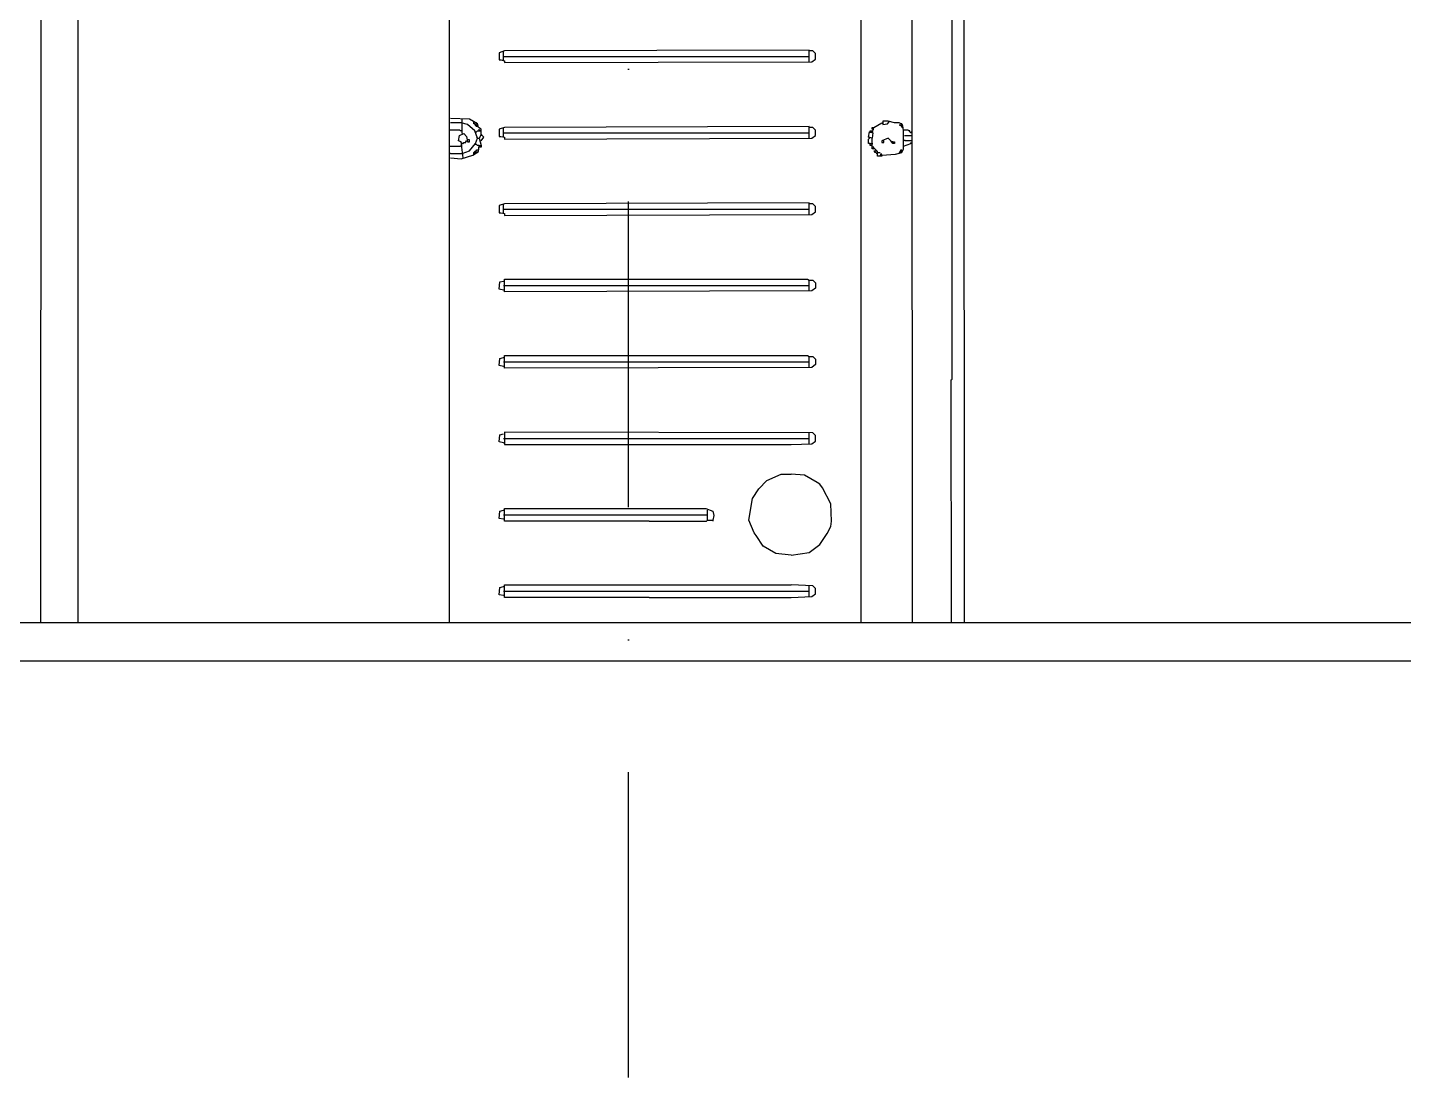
# Model space of a CAD drawing. Extents: x 3792242 to 5145247, y -1546315 to -1031918.
# Drawn here: x 3851056 to 3852136, y -1489085 to -1488263 of the extents above; entities that cross this region are included whole.
import ezdxf

# ---------------------------------------------------------------- set-up
doc = ezdxf.new("R2010")
doc.units = 0
doc.header["$MEASUREMENT"] = 0
doc.linetypes.add('BODKOCIARKOVANA_3', pattern=[5.6, 3, -1.3, 0, -1.3])
for name, color, linetype in [('osi', 253, 'CONTINUOUS'), ('TENKÁ', 7, 'CONTINUOUS'), ('ZZ-chladenie', 133, 'CONTINUOUS')]:
    doc.layers.add(name, color=color, linetype=linetype)

msp = doc.modelspace()

# ---------------------------------------------------------------- linework, layer by layer
at = {"layer": 'osi', "linetype": 'BODKOCIARKOVANA_3', "ltscale": 80}
msp.add_line((3851527.693, -1508356), (3851527.693, -1485946), dxfattribs=at)
at = {"layer": 'TENKÁ'}
for p, q in [((3810412.693, -1488730.27), (3853102.693, -1488730.27)), ((3811012.693, -1488760.27), (3853102.693, -1488760.27))]:
    msp.add_line(p, q, dxfattribs=at)
at = {"layer": 'ZZ-chladenie'}
for p, q in [((3851781.888, -1488538.943), (3851781.888, -1487472.802)), ((3851710.576, -1488730.27), (3851710.576, -1487494.69)), ((3851750.728, -1488730.27), (3851750.115, -1487494.69)), ((3851791.635, -1488730.27), (3851791.066, -1487494.69)), ((3851066.154, -1488730.27), (3851066.655, -1487674.734)), ((3851095.604, -1488730.27), (3851095.604, -1487872.429)), ((3851387.204, -1488730.27), (3851387.204, -1487887.256)), ((3851430.273, -1488281.234), (3851426.037, -1488282.646)), ((3851426.037, -1488282.646), (3851426.037, -1488288.294)), ((3851429.567, -1488289), (3851429.567, -1488281.94)), ((3851429.567, -1488285.47), (3851669.625, -1488285.47)), ((3851669.625, -1488280.528), (3851430.273, -1488281.234)), ((3851669.625, -1488289.706), (3851669.625, -1488280.528)), ((3851672.45, -1488281.234), (3851669.625, -1488281.234)), ((3851674.567, -1488283.352), (3851672.45, -1488281.234)), ((3851674.567, -1488287.588), (3851674.567, -1488283.352)), ((3851426.037, -1488288.294), (3851427.449, -1488288.294)), ((3851427.449, -1488288.294), (3851430.273, -1488289)), ((3851430.273, -1488289), (3851430.273, -1488290.412)), ((3851430.273, -1488290.412), (3851671.743, -1488289.706)), ((3851671.743, -1488289.706), (3851674.567, -1488287.588)), ((3851402.737, -1488334.894), (3851387.91, -1488334.188)), ((3851396.382, -1488337.718), (3851387.91, -1488337.718)), ((3851401.324, -1488339.13), (3851396.382, -1488337.718)), ((3851397.088, -1488334.894), (3851397.088, -1488334.188)), ((3851397.088, -1488338.424), (3851397.088, -1488334.894)), ((3851397.088, -1488346.191), (3851397.088, -1488338.424)), ((3851406.973, -1488344.072), (3851401.324, -1488339.13)), ((3851409.091, -1488338.424), (3851402.737, -1488334.894)), ((3851406.267, -1488337.012), (3851405.561, -1488336.306)), ((3851406.267, -1488338.424), (3851406.267, -1488337.012)), ((3851406.973, -1488338.424), (3851406.267, -1488338.424)), ((3851406.973, -1488339.13), (3851406.973, -1488338.424)), ((3851407.679, -1488339.13), (3851406.973, -1488338.424)), ((3851407.679, -1488339.13), (3851406.973, -1488339.13)), ((3851408.386, -1488337.718), (3851407.679, -1488337.718)), ((3851407.679, -1488339.13), (3851408.386, -1488339.836)), ((3851407.679, -1488339.836), (3851407.679, -1488339.13)), ((3851408.386, -1488338.424), (3851408.386, -1488337.718)), ((3851409.091, -1488339.13), (3851408.386, -1488338.424)), ((3851408.386, -1488339.836), (3851409.091, -1488339.13)), ((3851408.386, -1488339.836), (3851409.091, -1488339.13)), ((3851409.798, -1488341.248), (3851409.091, -1488338.424)), ((3851720.461, -1488341.248), (3851726.815, -1488337.718)), ((3851726.815, -1488337.718), (3851727.521, -1488338.424)), ((3851731.758, -1488336.306), (3851727.521, -1488336.306)), ((3851727.521, -1488336.306), (3851727.521, -1488339.13)), ((3851727.521, -1488339.13), (3851731.052, -1488338.424)), ((3851731.052, -1488338.424), (3851732.464, -1488337.012)), ((3851736.7, -1488337.718), (3851731.758, -1488336.306)), ((3851732.464, -1488337.012), (3851732.464, -1488336.306)), ((3851740.23, -1488337.718), (3851736.7, -1488337.718)), ((3851743.054, -1488339.13), (3851740.23, -1488337.718)), ((3851740.937, -1488339.836), (3851740.937, -1488339.13)), ((3851743.054, -1488341.248), (3851740.937, -1488339.13)), ((3851742.349, -1488338.424), (3851741.642, -1488338.424)), ((3851742.349, -1488339.13), (3851742.349, -1488338.424)), ((3851743.054, -1488339.836), (3851742.349, -1488339.13)), ((3851743.761, -1488343.367), (3851743.054, -1488339.13)), ((3851394.97, -1488343.367), (3851387.204, -1488343.367)), ((3851394.264, -1488351.839), (3851394.97, -1488347.603)), ((3851395.676, -1488344.072), (3851394.97, -1488343.367)), ((3851394.97, -1488347.603), (3851398.5, -1488346.191)), ((3851397.088, -1488344.072), (3851395.676, -1488344.072)), ((3851398.5, -1488346.191), (3851400.619, -1488348.308)), ((3851400.619, -1488348.308), (3851401.324, -1488352.545)), ((3851409.091, -1488349.721), (3851406.973, -1488344.072)), ((3851407.679, -1488344.779), (3851406.973, -1488344.779)), ((3851408.386, -1488340.542), (3851407.679, -1488339.836)), ((3851407.679, -1488344.779), (3851408.386, -1488344.779)), ((3851407.679, -1488353.957), (3851409.091, -1488349.721)), ((3851409.798, -1488340.542), (3851408.386, -1488340.542)), ((3851408.386, -1488344.779), (3851409.091, -1488344.072)), ((3851409.091, -1488349.721), (3851408.386, -1488349.015)), ((3851409.091, -1488344.072), (3851411.21, -1488344.072)), ((3851409.091, -1488349.721), (3851410.503, -1488349.721)), ((3851411.915, -1488342.66), (3851409.798, -1488341.248)), ((3851410.503, -1488343.367), (3851410.503, -1488342.66)), ((3851411.21, -1488344.072), (3851410.503, -1488343.367)), ((3851411.915, -1488346.896), (3851410.503, -1488349.721)), ((3851410.503, -1488349.721), (3851411.915, -1488355.37)), ((3851411.915, -1488346.896), (3851411.915, -1488342.66)), ((3851411.915, -1488346.896), (3851412.622, -1488347.603)), ((3851414.034, -1488349.015), (3851411.915, -1488346.896)), ((3851411.915, -1488351.839), (3851414.034, -1488349.015)), ((3851430.273, -1488341.248), (3851426.037, -1488342.66)), ((3851426.037, -1488342.66), (3851426.037, -1488348.308)), ((3851426.037, -1488348.308), (3851427.449, -1488348.308)), ((3851427.449, -1488348.308), (3851430.273, -1488349.015)), ((3851429.567, -1488349.015), (3851429.567, -1488341.954)), ((3851429.567, -1488345.484), (3851669.625, -1488345.484)), ((3851669.625, -1488340.542), (3851430.273, -1488341.248)), ((3851430.273, -1488349.015), (3851430.273, -1488350.427)), ((3851430.273, -1488350.427), (3851671.743, -1488349.721)), ((3851669.625, -1488349.721), (3851669.625, -1488340.542)), ((3851672.45, -1488341.248), (3851669.625, -1488341.248)), ((3851671.743, -1488349.721), (3851674.567, -1488347.603)), ((3851674.567, -1488343.367), (3851672.45, -1488341.248)), ((3851674.567, -1488347.603), (3851674.567, -1488343.367)), ((3851716.225, -1488349.015), (3851716.93, -1488344.779)), ((3851719.049, -1488349.721), (3851716.225, -1488349.015)), ((3851716.225, -1488350.427), (3851716.93, -1488349.721)), ((3851716.225, -1488353.957), (3851716.225, -1488350.427)), ((3851716.93, -1488344.779), (3851717.637, -1488344.779)), ((3851716.93, -1488349.721), (3851716.93, -1488349.015)), ((3851717.637, -1488344.779), (3851717.637, -1488344.072)), ((3851717.637, -1488344.072), (3851719.049, -1488344.072)), ((3851717.637, -1488344.779), (3851717.637, -1488345.484)), ((3851717.637, -1488344.779), (3851719.755, -1488345.484)), ((3851719.049, -1488342.66), (3851719.049, -1488341.248)), ((3851719.049, -1488341.248), (3851720.461, -1488341.248)), ((3851719.049, -1488345.484), (3851720.461, -1488341.248)), ((3851719.755, -1488342.66), (3851719.049, -1488342.66)), ((3851719.049, -1488344.072), (3851719.755, -1488344.072)), ((3851719.755, -1488345.484), (3851719.049, -1488349.721)), ((3851719.049, -1488358.194), (3851719.049, -1488349.721)), ((3851719.755, -1488342.66), (3851720.461, -1488342.66)), ((3851731.758, -1488349.721), (3851726.815, -1488351.839)), ((3851733.876, -1488351.839), (3851731.758, -1488349.721)), ((3851741.642, -1488339.836), (3851740.937, -1488339.836)), ((3851742.349, -1488340.542), (3851743.054, -1488339.836)), ((3851743.054, -1488341.248), (3851742.349, -1488340.542)), ((3851743.054, -1488341.248), (3851743.761, -1488341.248)), ((3851747.291, -1488343.367), (3851743.761, -1488343.367)), ((3851743.761, -1488356.075), (3851743.761, -1488343.367)), ((3851744.466, -1488347.603), (3851750.115, -1488347.603)), ((3851747.997, -1488344.072), (3851747.291, -1488343.367)), ((3851748.703, -1488344.072), (3851747.997, -1488344.072)), ((3851748.703, -1488344.779), (3851748.703, -1488344.072)), ((3851749.409, -1488345.484), (3851748.703, -1488344.779)), ((3851750.115, -1488345.484), (3851749.409, -1488344.779)), ((3851750.115, -1488345.484), (3851749.409, -1488345.484)), ((3851750.115, -1488345.484), (3851750.821, -1488345.484)), ((3851387.204, -1488356.075), (3851395.676, -1488356.075)), ((3851396.382, -1488352.545), (3851394.264, -1488351.839)), ((3851395.676, -1488356.075), (3851396.382, -1488355.37)), ((3851397.795, -1488365.254), (3851396.382, -1488352.545)), ((3851397.088, -1488353.957), (3851396.382, -1488353.251)), ((3851396.382, -1488355.37), (3851397.088, -1488355.37)), ((3851397.088, -1488353.957), (3851397.795, -1488353.957)), ((3851397.088, -1488361.724), (3851402.737, -1488359.606)), ((3851397.795, -1488353.957), (3851398.5, -1488353.251)), ((3851398.5, -1488353.251), (3851399.912, -1488353.251)), ((3851399.912, -1488352.545), (3851400.619, -1488351.839)), ((3851399.912, -1488353.251), (3851399.912, -1488352.545)), ((3851400.619, -1488351.839), (3851401.324, -1488351.839)), ((3851402.737, -1488351.133), (3851401.324, -1488351.133)), ((3851401.324, -1488352.545), (3851402.737, -1488352.545)), ((3851402.737, -1488352.545), (3851402.737, -1488351.133)), ((3851402.737, -1488359.606), (3851407.679, -1488353.957)), ((3851405.561, -1488363.136), (3851409.798, -1488360.312)), ((3851406.267, -1488361.018), (3851406.973, -1488360.312)), ((3851406.267, -1488362.43), (3851406.267, -1488361.018)), ((3851406.973, -1488361.018), (3851407.679, -1488360.312)), ((3851406.973, -1488360.312), (3851407.679, -1488360.312)), ((3851406.973, -1488361.018), (3851407.679, -1488361.724)), ((3851407.679, -1488361.724), (3851406.973, -1488361.018)), ((3851408.386, -1488354.663), (3851407.679, -1488354.663)), ((3851407.679, -1488360.312), (3851407.679, -1488359.606)), ((3851407.679, -1488359.606), (3851408.386, -1488359.606)), ((3851407.679, -1488360.312), (3851408.386, -1488359.606)), ((3851407.679, -1488361.724), (3851408.386, -1488361.018)), ((3851409.091, -1488355.37), (3851408.386, -1488354.663)), ((3851408.386, -1488359.606), (3851408.386, -1488358.899)), ((3851408.386, -1488358.899), (3851409.798, -1488358.899)), ((3851408.386, -1488361.018), (3851409.091, -1488361.018)), ((3851410.503, -1488355.37), (3851409.091, -1488355.37)), ((3851409.091, -1488361.018), (3851409.091, -1488360.312)), ((3851409.798, -1488360.312), (3851410.503, -1488355.37)), ((3851410.503, -1488355.37), (3851411.915, -1488355.37)), ((3851411.915, -1488356.782), (3851410.503, -1488356.782)), ((3851411.915, -1488355.37), (3851411.915, -1488356.782)), ((3851717.637, -1488353.957), (3851716.225, -1488353.957)), ((3851717.637, -1488355.37), (3851717.637, -1488353.957)), ((3851717.637, -1488353.957), (3851719.049, -1488353.957)), ((3851719.049, -1488355.37), (3851717.637, -1488355.37)), ((3851719.049, -1488353.957), (3851719.755, -1488353.957)), ((3851721.167, -1488358.194), (3851719.049, -1488358.194)), ((3851720.461, -1488356.782), (3851719.755, -1488356.782)), ((3851719.755, -1488358.194), (3851720.461, -1488357.487)), ((3851720.461, -1488357.487), (3851720.461, -1488356.782)), ((3851723.285, -1488362.43), (3851720.461, -1488359.606)), ((3851720.461, -1488359.606), (3851721.873, -1488359.606)), ((3851723.285, -1488360.312), (3851721.167, -1488358.194)), ((3851721.167, -1488361.018), (3851721.167, -1488360.312)), ((3851721.873, -1488361.018), (3851721.167, -1488361.018)), ((3851722.579, -1488359.606), (3851721.873, -1488359.606)), ((3851722.579, -1488360.312), (3851722.579, -1488359.606)), ((3851722.579, -1488361.724), (3851723.285, -1488361.018)), ((3851723.285, -1488363.842), (3851723.285, -1488360.312)), ((3851723.285, -1488361.018), (3851723.991, -1488361.018)), ((3851723.991, -1488361.018), (3851725.403, -1488361.018)), ((3851726.815, -1488351.839), (3851726.815, -1488353.251)), ((3851726.815, -1488353.251), (3851728.228, -1488353.251)), ((3851728.228, -1488353.251), (3851728.228, -1488351.839)), ((3851735.288, -1488353.957), (3851733.876, -1488351.839)), ((3851735.288, -1488352.545), (3851734.582, -1488352.545)), ((3851735.288, -1488352.545), (3851736.7, -1488352.545)), ((3851736.7, -1488353.957), (3851735.288, -1488353.957)), ((3851736.7, -1488352.545), (3851736.7, -1488353.957)), ((3851737.406, -1488362.43), (3851742.349, -1488361.018)), ((3851740.23, -1488361.724), (3851741.642, -1488359.606)), ((3851740.937, -1488360.312), (3851741.642, -1488359.606)), ((3851740.937, -1488360.312), (3851741.642, -1488361.018)), ((3851741.642, -1488361.018), (3851740.937, -1488360.312)), ((3851741.642, -1488359.606), (3851741.642, -1488358.899)), ((3851741.642, -1488358.899), (3851742.349, -1488358.899)), ((3851741.642, -1488359.606), (3851742.349, -1488358.899)), ((3851741.642, -1488361.018), (3851742.349, -1488360.312)), ((3851742.349, -1488361.018), (3851743.761, -1488358.194)), ((3851742.349, -1488360.312), (3851743.054, -1488360.312)), ((3851743.054, -1488360.312), (3851743.054, -1488359.606)), ((3851743.761, -1488356.075), (3851749.409, -1488353.957)), ((3851743.761, -1488358.194), (3851743.761, -1488356.075)), ((3851745.173, -1488351.839), (3851744.466, -1488351.133)), ((3851750.115, -1488351.839), (3851745.173, -1488351.839)), ((3851749.409, -1488353.957), (3851750.115, -1488353.251)), ((3851750.115, -1488351.839), (3851750.821, -1488351.839)), ((3851387.91, -1488361.724), (3851387.204, -1488361.724)), ((3851387.91, -1488361.724), (3851397.088, -1488361.724)), ((3851387.91, -1488365.254), (3851396.382, -1488365.96)), ((3851396.382, -1488365.96), (3851405.561, -1488363.136)), ((3851723.285, -1488362.43), (3851722.579, -1488361.724)), ((3851726.815, -1488363.842), (3851723.285, -1488363.842)), ((3851725.403, -1488363.842), (3851726.109, -1488361.724)), ((3851726.109, -1488361.724), (3851726.815, -1488363.842)), ((3851726.815, -1488363.136), (3851726.109, -1488362.43)), ((3851726.815, -1488363.136), (3851737.406, -1488362.43)), ((3851430.273, -1488401.263), (3851426.037, -1488402.675)), ((3851426.037, -1488402.675), (3851426.037, -1488408.324)), ((3851429.567, -1488409.029), (3851429.567, -1488401.969)), ((3851669.625, -1488400.557), (3851430.273, -1488401.263)), ((3851669.625, -1488409.736), (3851669.625, -1488400.557)), ((3851672.45, -1488401.263), (3851669.625, -1488401.263)), ((3851674.567, -1488403.381), (3851672.45, -1488401.263)), ((3851674.567, -1488407.617), (3851674.567, -1488403.381)), ((3851426.037, -1488408.324), (3851427.449, -1488408.324)), ((3851427.449, -1488408.324), (3851430.273, -1488409.029)), ((3851429.567, -1488405.499), (3851669.625, -1488405.499)), ((3851430.273, -1488409.029), (3851430.273, -1488410.441)), ((3851430.273, -1488410.441), (3851671.743, -1488409.736)), ((3851671.743, -1488409.736), (3851674.567, -1488407.617)), ((3851426.037, -1488468.338), (3851426.743, -1488462.689)), ((3851429.567, -1488469.044), (3851426.037, -1488468.338)), ((3851426.743, -1488462.689), (3851429.567, -1488461.983)), ((3851429.567, -1488461.983), (3851430.273, -1488461.983)), ((3851429.567, -1488465.514), (3851669.625, -1488465.514)), ((3851430.273, -1488470.456), (3851430.273, -1488460.571)), ((3851430.273, -1488460.571), (3851668.213, -1488460.571)), ((3851668.213, -1488460.571), (3851669.625, -1488461.277)), ((3851669.625, -1488469.75), (3851669.625, -1488461.277)), ((3851669.625, -1488461.277), (3851672.45, -1488461.277)), ((3851674.567, -1488467.632), (3851671.743, -1488469.75)), ((3851672.45, -1488461.277), (3851674.567, -1488463.395)), ((3851674.567, -1488463.395), (3851674.567, -1488467.632)), ((3851671.743, -1488469.75), (3851430.273, -1488470.456)), ((3851426.037, -1488528.353), (3851426.743, -1488522.704)), ((3851426.743, -1488522.704), (3851429.567, -1488521.998)), ((3851429.567, -1488521.998), (3851430.273, -1488521.998)), ((3851430.273, -1488530.47), (3851430.273, -1488520.586)), ((3851430.273, -1488520.586), (3851668.213, -1488520.586)), ((3851668.213, -1488520.586), (3851669.625, -1488521.292)), ((3851669.625, -1488529.765), (3851669.625, -1488521.292)), ((3851669.625, -1488521.292), (3851672.45, -1488521.292)), ((3851672.45, -1488521.292), (3851674.567, -1488523.41)), ((3851674.567, -1488523.41), (3851674.567, -1488527.646)), ((3851429.567, -1488529.058), (3851426.037, -1488528.353)), ((3851429.567, -1488525.528), (3851669.625, -1488525.528)), ((3851671.743, -1488529.765), (3851430.273, -1488530.47)), ((3851674.567, -1488527.646), (3851671.743, -1488529.765)), ((3851781.181, -1488539.649), (3851781.888, -1488538.943)), ((3851781.398, -1488730.27), (3851781.181, -1488539.649)), ((3851426.037, -1488588.367), (3851426.743, -1488582.719)), ((3851426.743, -1488582.719), (3851429.567, -1488582.012)), ((3851429.567, -1488585.543), (3851669.625, -1488585.543)), ((3851672.45, -1488581.307), (3851430.273, -1488580.6)), ((3851430.273, -1488580.6), (3851430.273, -1488590.485)), ((3851669.625, -1488589.779), (3851669.625, -1488581.307)), ((3851671.743, -1488589.779), (3851674.567, -1488587.661)), ((3851674.567, -1488583.424), (3851672.45, -1488581.307)), ((3851674.567, -1488587.661), (3851674.567, -1488583.424)), ((3851429.567, -1488589.073), (3851426.037, -1488588.367)), ((3851429.567, -1488589.073), (3851430.273, -1488589.073)), ((3851430.273, -1488590.485), (3851655.504, -1488590.485)), ((3851655.504, -1488590.485), (3851671.743, -1488589.779)), ((3851630.086, -1488625.082), (3851636.44, -1488618.727)), ((3851636.44, -1488618.727), (3851647.737, -1488613.785)), ((3851647.737, -1488613.785), (3851655.504, -1488613.785)), ((3851666.095, -1488614.491), (3851655.504, -1488613.785)), ((3851675.979, -1488620.139), (3851666.095, -1488614.491)), ((3851678.098, -1488621.551), (3851675.979, -1488620.139)), ((3851625.144, -1488632.848), (3851630.086, -1488625.082)), ((3851680.216, -1488624.376), (3851678.098, -1488621.551)), ((3851686.57, -1488637.085), (3851680.216, -1488624.376)), ((3851426.743, -1488642.733), (3851429.567, -1488642.027)), ((3851429.567, -1488642.027), (3851430.273, -1488642.027)), ((3851430.273, -1488650.499), (3851430.273, -1488640.615)), ((3851430.273, -1488640.615), (3851588.429, -1488640.615)), ((3851588.429, -1488640.615), (3851594.077, -1488642.733)), ((3851589.841, -1488649.794), (3851589.841, -1488642.027)), ((3851622.32, -1488649.794), (3851625.144, -1488632.848)), ((3851687.276, -1488650.499), (3851686.57, -1488637.085)), ((3851426.037, -1488648.382), (3851426.743, -1488642.733)), ((3851429.567, -1488649.087), (3851426.037, -1488648.382)), ((3851429.567, -1488645.557), (3851589.841, -1488645.557)), ((3851543.947, -1488650.499), (3851430.273, -1488650.499)), ((3851543.947, -1488650.499), (3851589.135, -1488650.499)), ((3851589.135, -1488650.499), (3851589.841, -1488649.794)), ((3851589.841, -1488649.794), (3851594.077, -1488649.794)), ((3851594.077, -1488642.733), (3851594.783, -1488646.263)), ((3851594.783, -1488646.263), (3851594.077, -1488649.794)), ((3851594.077, -1488649.794), (3851594.077, -1488650.499)), ((3851626.556, -1488659.678), (3851622.32, -1488649.794)), ((3851686.57, -1488654.736), (3851687.276, -1488650.499)), ((3851627.968, -1488661.797), (3851626.556, -1488659.678)), ((3851633.616, -1488670.269), (3851627.968, -1488661.797)), ((3851678.098, -1488668.857), (3851683.746, -1488660.385)), ((3851683.746, -1488660.385), (3851686.57, -1488654.736)), ((3851643.501, -1488675.918), (3851633.616, -1488670.269)), ((3851669.625, -1488675.212), (3851678.098, -1488668.857)), ((3851655.504, -1488677.33), (3851643.501, -1488675.918)), ((3851655.504, -1488677.33), (3851669.625, -1488675.212)), ((3851426.037, -1488708.396), (3851426.743, -1488702.748)), ((3851426.743, -1488702.748), (3851429.567, -1488702.041)), ((3851429.567, -1488702.041), (3851430.273, -1488702.041)), ((3851429.567, -1488705.572), (3851543.947, -1488705.572)), ((3851430.273, -1488710.515), (3851430.273, -1488700.629)), ((3851430.273, -1488700.629), (3851655.504, -1488700.629)), ((3851543.947, -1488705.572), (3851655.504, -1488705.572)), ((3851672.45, -1488701.336), (3851655.504, -1488700.629)), ((3851655.504, -1488705.572), (3851669.625, -1488705.572)), ((3851669.625, -1488709.808), (3851669.625, -1488701.336)), ((3851674.567, -1488703.453), (3851672.45, -1488701.336)), ((3851674.567, -1488707.69), (3851674.567, -1488703.453)), ((3851429.567, -1488709.102), (3851426.037, -1488708.396)), ((3851543.947, -1488710.515), (3851430.273, -1488710.515)), ((3851543.947, -1488710.515), (3851655.504, -1488710.515)), ((3851655.504, -1488710.515), (3851671.743, -1488709.808)), ((3851671.743, -1488709.808), (3851674.567, -1488707.69))]:
    msp.add_line(p, q, dxfattribs=at)

doc.saveas('drawing.dxf')
